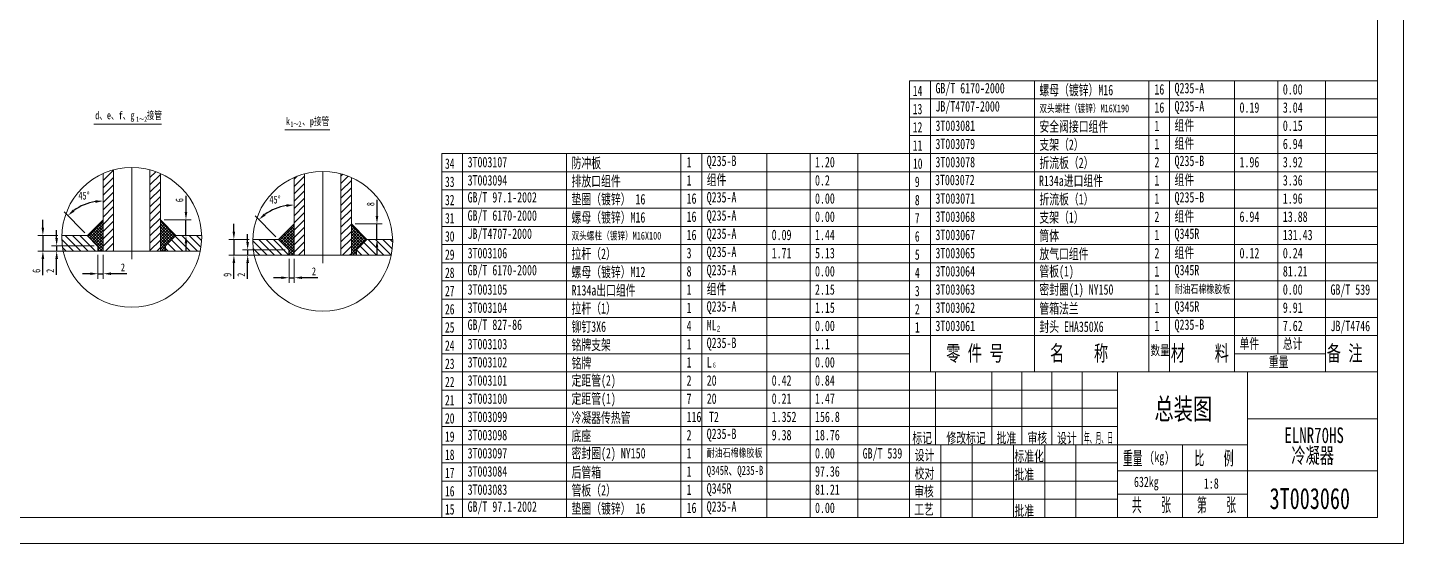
# Model space of a CAD drawing. Header units: millimetres. Extents: x 6843 to 13563, y -2018 to 2734.
# Drawn here: x 9328 to 13563, y -2018 to -430 of the extents above; entities that cross this region are included whole.
import ezdxf

# ---------------------------------------------------------------- set-up
doc = ezdxf.new("R2010")
doc.units = ezdxf.units.MM
doc.header["$LTSCALE"] = 50
doc.linetypes.add('EB_DASHDOT', pattern=[39, 30, -3, 3, -3])
doc.layers.get('DEFPOINTS').update_dxf_attribs({"lineweight": 18})
for name, color, linetype, lineweight in [('CEN', 1, 'EB_DASHDOT', 15), ('尺寸线', 4, 'Continuous', 9), ('标注', 4, 'Continuous', 5), ('粗线', 7, 'Continuous', 15)]:
    doc.layers.add(name, color=color, linetype=linetype, lineweight=lineweight)
doc.styles.add('FS', font='txt.shx', dxfattribs={"width": 0.7, "bigfont": 'gbcbig.shx'})
doc.styles.get("Standard").update_dxf_attribs({"font": 'txt', "width": 0.7})
doc.dimstyles.new('副本标准', dxfattribs={"dimscale": 8, "dimtxt": 3, "dimasz": 3, "dimexe": 2, "dimexo": 1.5, "dimgap": 1, "dimtad": 1, "dimtih": 1, "dimtoh": 1, "dimdec": 1, "dimzin": 12, "dimdsep": 46, "dimtxsty": 'Standard', "dimcen": 0, "dimdle": 6, "dimclrd": 256, "dimclre": 256, "dimclrt": 256, "dimazin": 3, "dimtfac": 1, "dimtdec": 1, "dimtix": 1, "dimtmove": 1, "dimatfit": 3, "dimfxl": 0, "dimtolj": 1, "dimarcsym": 0})
doc.dimstyles.new('标准', dxfattribs={"dimscale": 8, "dimtxt": 3, "dimasz": 3, "dimexe": 2, "dimexo": 1.5, "dimgap": 1, "dimtad": 1, "dimdec": 1, "dimzin": 12, "dimdsep": 46, "dimtxsty": 'Standard', "dimcen": 0, "dimdle": 6, "dimclrd": 256, "dimclre": 256, "dimclrt": 256, "dimadec": 1, "dimazin": 3, "dimtfac": 1, "dimtdec": 1, "dimtmove": 2, "dimatfit": 0, "dimfxl": 0, "dimtolj": 1, "dimarcsym": 0})
pattern_1 = [(45, (0, 0), (-11.22532, 11.22532), [])]
pattern_2 = [(135, (0, 0), (-11.22532, -11.22532), [])]

# ---------------------------------------------------------------- blocks, each defined once
blk = doc.blocks.new('*X77')
at = {"layer": '尺寸线', "linetype": 'ByBlock'}
for points in [[(9375.4, -1069.9), (9371.4, -1045.9), (9379.4, -1045.9)], [(9375.4, -1117.9), (9371.4, -1141.9), (9379.4, -1141.9)]]:
    blk.add_hatch(color=256, dxfattribs=at).paths.add_polyline_path(points, flags=0)
at = {"layer": '尺寸线', "linetype": 'ByBlock', "lineweight": -2}
for p, q in [((9375.4, -1045.9), (9375.4, -1021.9)), ((9375.4, -1069.9), (9375.4, -1117.9)), ((9433.9, -1069.9), (9433.9, -1069.9)), ((9375.4, -1191.6), (9375.4, -1141.9))]:
    blk.add_line(p, q, dxfattribs=at)
at = {"layer": '尺寸线', "linetype": 'ByBlock'}
for p, q in [((9421.9, -1069.9), (9359.4, -1069.9)), ((9426.1, -1117.9), (9359.4, -1117.9))]:
    blk.add_line(p, q, dxfattribs=at)
at = {"layer": '尺寸线', "linetype": 'ByBlock', "insert": (9355.7, -1178.8), "char_height": 24, "width": 47.2, "attachment_point": 5, "rotation": 90}
blk.add_mtext('6', dxfattribs=at)
blk = doc.blocks.new('*X78')
at = {"layer": '尺寸线', "linetype": 'ByBlock'}
for points in [[(9545, -1187.6), (9521, -1191.6), (9521, -1183.6)], [(9561, -1187.6), (9585, -1191.6), (9585, -1183.6)]]:
    blk.add_hatch(color=256, dxfattribs=at).paths.add_polyline_path(points, flags=0)
at = {"layer": '尺寸线', "linetype": 'ByBlock', "lineweight": -2}
for p, q in [((9545, -1117.9), (9545, -1117.9)), ((9521, -1187.6), (9497, -1187.6)), ((9545, -1187.6), (9561, -1187.6)), ((9634.3, -1187.6), (9585, -1187.6))]:
    blk.add_line(p, q, dxfattribs=at)
at = {"layer": '尺寸线', "linetype": 'ByBlock'}
for p, q in [((9545, -1129.9), (9545, -1203.6)), ((9561, -1129.9), (9561, -1203.6))]:
    blk.add_line(p, q, dxfattribs=at)
at = {"layer": '尺寸线', "linetype": 'ByBlock', "insert": (9621.7, -1167.9), "char_height": 24, "width": 18.48, "attachment_point": 5}
blk.add_mtext('2', dxfattribs=at)
blk = doc.blocks.new('*X79')
at = {"layer": '尺寸线', "linetype": 'ByBlock'}
for points in [[(9417.8, -1101.9), (9413.8, -1077.9), (9421.8, -1077.9)], [(9417.8, -1117.9), (9413.8, -1141.9), (9421.8, -1141.9)]]:
    blk.add_hatch(color=256, dxfattribs=at).paths.add_polyline_path(points, flags=0)
at = {"layer": '尺寸线', "linetype": 'ByBlock', "lineweight": -2}
for p, q in [((9417.8, -1077.9), (9417.8, -1053.9)), ((9417.8, -1101.9), (9417.8, -1117.9)), ((9417.8, -1191.2), (9417.8, -1141.9)), ((9545, -1101.9), (9545, -1101.9))]:
    blk.add_line(p, q, dxfattribs=at)
at = {"layer": '尺寸线', "linetype": 'ByBlock'}
for p, q in [((9533, -1101.9), (9401.8, -1101.9)), ((9533, -1117.9), (9401.8, -1117.9))]:
    blk.add_line(p, q, dxfattribs=at)
at = {"layer": '尺寸线', "linetype": 'ByBlock', "insert": (9398.1, -1178.6), "char_height": 24, "width": 47.2, "attachment_point": 5, "rotation": 90}
blk.add_mtext('2', dxfattribs=at)
blk = doc.blocks.new('*X80')
at = {"layer": '尺寸线', "linetype": 'ByBlock'}
for points in [[(9561, -963.7), (9537.4, -969.6), (9536.8, -961.6)], [(9452, -1008.9), (9467.6, -990.3), (9472.8, -996.3)]]:
    blk.add_hatch(color=256, dxfattribs=at).paths.add_polyline_path(points, flags=0)
blk.add_line((9504.6, -1061.4), (9440.7, -997.6), dxfattribs=at)
at = {"layer": '尺寸线', "linetype": 'ByBlock', "lineweight": -2}
blk.add_arc((9561, -1117.9), 154.2, 98.9269, 126.0731, dxfattribs=at)
at = {"layer": '尺寸线', "linetype": 'ByBlock', "insert": (9502, -947.5), "char_height": 24, "width": 63.467, "attachment_point": 5}
blk.add_mtext('45%%D', dxfattribs=at)
blk = doc.blocks.new('*X81')
at = {"layer": '尺寸线', "linetype": 'ByBlock'}
for points in [[(9815.8, -1021.9), (9819.8, -997.9), (9811.8, -997.9)], [(9815.8, -1069.9), (9819.8, -1093.9), (9811.8, -1093.9)]]:
    blk.add_hatch(color=256, dxfattribs=at).paths.add_polyline_path(points, flags=0)
at = {"layer": '尺寸线', "linetype": 'ByBlock', "lineweight": -2}
for p, q in [((9815.8, -948.3), (9815.8, -997.9)), ((9815.8, -1069.9), (9815.8, -1021.9)), ((9785, -1069.9), (9785, -1069.9)), ((9815.8, -1093.9), (9815.8, -1117.9))]:
    blk.add_line(p, q, dxfattribs=at)
at = {"layer": '尺寸线', "linetype": 'ByBlock'}
for p, q in [((9749, -1021.9), (9831.8, -1021.9)), ((9797, -1069.9), (9831.8, -1069.9))]:
    blk.add_line(p, q, dxfattribs=at)
at = {"layer": '尺寸线', "linetype": 'ByBlock', "insert": (9796.1, -961.1), "char_height": 24, "width": 47.2, "attachment_point": 5, "rotation": 90}
blk.add_mtext('6', dxfattribs=at)
blk = doc.blocks.new('*X82')
at = {"layer": '尺寸线', "linetype": 'ByBlock'}
for points in [[(9963.3, -1082.2), (9959.3, -1058.2), (9967.3, -1058.2)], [(9963.3, -1130.2), (9959.3, -1154.2), (9967.3, -1154.2)]]:
    blk.add_hatch(color=256, dxfattribs=at).paths.add_polyline_path(points, flags=0)
at = {"layer": '尺寸线', "linetype": 'ByBlock', "lineweight": -2}
for p, q in [((9963.3, -1058.2), (9963.3, -1034.2)), ((9963.3, -1082.2), (9963.3, -1130.2)), ((10021.9, -1082.2), (10021.9, -1082.2)), ((9963.3, -1203.8), (9963.3, -1154.2))]:
    blk.add_line(p, q, dxfattribs=at)
at = {"layer": '尺寸线', "linetype": 'ByBlock'}
for p, q in [((10009.9, -1082.2), (9947.3, -1082.2)), ((10014, -1130.2), (9947.3, -1130.2))]:
    blk.add_line(p, q, dxfattribs=at)
at = {"layer": '尺寸线', "linetype": 'ByBlock', "insert": (9943.6, -1191), "char_height": 24, "width": 47.2, "attachment_point": 5, "rotation": 90}
blk.add_mtext('9', dxfattribs=at)
blk = doc.blocks.new('*X83')
at = {"layer": '尺寸线', "linetype": 'ByBlock'}
for points in [[(10133, -1199.9), (10109, -1203.9), (10109, -1195.9)], [(10149, -1199.9), (10173, -1203.9), (10173, -1195.9)]]:
    blk.add_hatch(color=256, dxfattribs=at).paths.add_polyline_path(points, flags=0)
at = {"layer": '尺寸线', "linetype": 'ByBlock', "lineweight": -2}
for p, q in [((10133, -1130.2), (10133, -1130.2)), ((10109, -1199.9), (10085, -1199.9)), ((10133, -1199.9), (10149, -1199.9)), ((10222.2, -1199.9), (10173, -1199.9))]:
    blk.add_line(p, q, dxfattribs=at)
at = {"layer": '尺寸线', "linetype": 'ByBlock'}
for p, q in [((10133, -1142.2), (10133, -1215.9)), ((10149, -1142.2), (10149, -1215.9))]:
    blk.add_line(p, q, dxfattribs=at)
at = {"layer": '尺寸线', "linetype": 'ByBlock', "insert": (10209.6, -1180.1), "char_height": 24, "width": 18.48, "attachment_point": 5}
blk.add_mtext('2', dxfattribs=at)
blk = doc.blocks.new('*X84')
at = {"layer": '尺寸线', "linetype": 'ByBlock'}
for points in [[(10005.7, -1114.2), (10001.7, -1090.2), (10009.7, -1090.2)], [(10005.7, -1130.2), (10001.7, -1154.2), (10009.7, -1154.2)]]:
    blk.add_hatch(color=256, dxfattribs=at).paths.add_polyline_path(points, flags=0)
at = {"layer": '尺寸线', "linetype": 'ByBlock', "lineweight": -2}
for p, q in [((10005.7, -1090.2), (10005.7, -1066.2)), ((10005.7, -1114.2), (10005.7, -1130.2)), ((10133, -1114.2), (10133, -1114.2)), ((10005.7, -1203.5), (10005.7, -1154.2))]:
    blk.add_line(p, q, dxfattribs=at)
at = {"layer": '尺寸线', "linetype": 'ByBlock'}
for p, q in [((10121, -1114.2), (9989.7, -1114.2)), ((10121, -1130.2), (9989.7, -1130.2))]:
    blk.add_line(p, q, dxfattribs=at)
at = {"layer": '尺寸线', "linetype": 'ByBlock', "insert": (9986, -1190.8), "char_height": 24, "width": 47.2, "attachment_point": 5, "rotation": 90}
blk.add_mtext('2', dxfattribs=at)
blk = doc.blocks.new('*X85')
at = {"layer": '尺寸线', "linetype": 'ByBlock'}
for points in [[(10149, -976), (10125.3, -981.8), (10124.7, -973.9)], [(10039.9, -1021.1), (10055.6, -1002.5), (10060.8, -1008.6)]]:
    blk.add_hatch(color=256, dxfattribs=at).paths.add_polyline_path(points, flags=0)
blk.add_line((10092.5, -1073.7), (10028.6, -1009.8), dxfattribs=at)
at = {"layer": '尺寸线', "linetype": 'ByBlock', "lineweight": -2}
blk.add_arc((10149, -1130.2), 154.2, 98.9269, 126.0731, dxfattribs=at)
at = {"layer": '尺寸线', "linetype": 'ByBlock', "insert": (10089.9, -959.7), "char_height": 24, "width": 63.467, "attachment_point": 5}
blk.add_mtext('45%%D', dxfattribs=at)
blk = doc.blocks.new('*X86')
at = {"layer": '尺寸线', "linetype": 'ByBlock'}
for points in [[(10403.7, -1034.2), (10407.7, -1010.2), (10399.7, -1010.2)], [(10403.7, -1082.2), (10407.7, -1106.2), (10399.7, -1106.2)]]:
    blk.add_hatch(color=256, dxfattribs=at).paths.add_polyline_path(points, flags=0)
at = {"layer": '尺寸线', "linetype": 'ByBlock', "lineweight": -2}
for p, q in [((10403.7, -960.6), (10403.7, -1010.2)), ((10403.7, -1082.2), (10403.7, -1034.2)), ((10373, -1082.2), (10373, -1082.2)), ((10403.7, -1106.2), (10403.7, -1130.2))]:
    blk.add_line(p, q, dxfattribs=at)
at = {"layer": '尺寸线', "linetype": 'ByBlock'}
for p, q in [((10337, -1034.2), (10419.7, -1034.2)), ((10385, -1082.2), (10419.7, -1082.2))]:
    blk.add_line(p, q, dxfattribs=at)
at = {"layer": '尺寸线', "linetype": 'ByBlock', "insert": (10384, -973.4), "char_height": 24, "width": 47.2, "attachment_point": 5, "rotation": 90}
blk.add_mtext('8', dxfattribs=at)

msp = doc.modelspace()

# ---------------------------------------------------------------- hatches: boundary and pattern name
at = {"layer": '尺寸线'}
h = msp.add_hatch(dxfattribs=at)
h.set_pattern_fill('ANSI31', color=256, style=0, pattern_type=0)
h.set_pattern_definition(pattern_1)
edge = h.paths.add_edge_path(flags=0)
edge.add_line((9593.04, -1117.93), (9593.04, -867.73))
edge.add_arc((9649.04, -1075.48), 215.16, 105.08608, 114.14176)
edge.add_line((9561.04, -879.14), (9561.04, -1117.93))
edge.add_line((9561.04, -1117.93), (9593.04, -1117.93))
edge = h.paths.add_edge_path(flags=0)
edge.add_line((9737.04, -1117.93), (9737.04, -879.14))
edge.add_arc((9649.04, -1075.48), 215.16, 65.85824, 74.91392)
edge.add_line((9705.04, -867.73), (9705.04, -1117.93))
edge.add_line((9705.04, -1117.93), (9737.04, -1117.93))
h = msp.add_hatch(dxfattribs=at)
h.set_pattern_fill('ANSI31', color=256, style=0, pattern_type=0)
h.set_pattern_definition(pattern_1)
edge = h.paths.add_edge_path(flags=0)
edge.add_line((10180.95, -1130.17), (10180.95, -879.97))
edge.add_arc((10236.95, -1087.72), 215.16, 105.08608, 114.14176)
edge.add_line((10148.95, -891.37), (10148.95, -1130.17))
edge.add_line((10148.95, -1130.17), (10180.95, -1130.17))
edge = h.paths.add_edge_path(flags=0)
edge.add_line((10324.95, -1130.17), (10324.95, -891.37))
edge.add_arc((10236.95, -1087.72), 215.16, 65.85824, 74.91392)
edge.add_line((10292.95, -879.97), (10292.95, -1130.17))
edge.add_line((10292.95, -1130.17), (10324.95, -1130.17))
h = msp.add_hatch(dxfattribs=at)
h.set_pattern_fill('ANSI37', color=256, scale=2, style=0)
h.paths.add_polyline_path([(9561.04, -1117.93), (9561.04, -1021.93), (9513.04, -1069.93), (9545.04, -1101.93), (9545.04, -1117.93)], flags=0)
h.paths.add_polyline_path([(9753.04, -1117.93), (9753.04, -1101.93), (9785.04, -1069.93), (9737.04, -1021.93), (9737.04, -1117.93)], flags=0)
h = msp.add_hatch(dxfattribs=at)
h.set_pattern_fill('ANSI37', color=256, scale=2, style=0)
h.paths.add_polyline_path([(10148.95, -1130.17), (10148.95, -1034.17), (10100.95, -1082.17), (10132.95, -1114.17), (10132.95, -1130.17)], flags=0)
h.paths.add_polyline_path([(10340.95, -1130.17), (10340.95, -1114.17), (10372.95, -1082.17), (10324.95, -1034.17), (10324.95, -1130.17)], flags=0)
h = msp.add_hatch(dxfattribs=at)
h.set_pattern_fill('ANSI31', color=256, style=0, pattern_type=0)
h.set_pattern_definition(pattern_2)
edge = h.paths.add_edge_path(flags=0)
edge.add_line((9545.04, -1117.93), (9545.04, -1101.93))
edge.add_line((9545.04, -1101.93), (9513.04, -1069.93))
edge.add_line((9513.04, -1069.93), (9433.95, -1069.93))
edge.add_arc((9649.04, -1075.48), 215.16, 178.5221, 191.37894)
edge.add_line((9438.1, -1117.93), (9545.04, -1117.93))
edge = h.paths.add_edge_path(flags=0)
edge.add_arc((9649.04, -1075.48), 215.16, 348.62106, 361.4779)
edge.add_line((9864.13, -1069.93), (9785.04, -1069.93))
edge.add_line((9785.04, -1069.93), (9753.04, -1101.93))
edge.add_line((9753.04, -1101.93), (9753.04, -1117.93))
edge.add_line((9753.04, -1117.93), (9859.97, -1117.93))
h = msp.add_hatch(dxfattribs=at)
h.set_pattern_fill('ANSI31', color=256, style=0, pattern_type=0)
h.set_pattern_definition(pattern_2)
edge = h.paths.add_edge_path(flags=0)
edge.add_line((10132.95, -1130.17), (10132.95, -1114.17))
edge.add_line((10132.95, -1114.17), (10100.95, -1082.17))
edge.add_line((10100.95, -1082.17), (10021.86, -1082.17))
edge.add_arc((10236.95, -1087.72), 215.16, 178.5221, 191.37894)
edge.add_line((10026.02, -1130.17), (10132.95, -1130.17))
edge = h.paths.add_edge_path(flags=0)
edge.add_arc((10236.95, -1087.72), 215.16, 348.62106, 361.4779)
edge.add_line((10452.04, -1082.17), (10372.95, -1082.17))
edge.add_line((10372.95, -1082.17), (10340.95, -1114.17))
edge.add_line((10340.95, -1114.17), (10340.95, -1130.17))
edge.add_line((10340.95, -1130.17), (10447.88, -1130.17))

# ---------------------------------------------------------------- linework, layer by layer
at = {"layer": 'CEN', "linetype": 'EB_DASHDOT', "lineweight": 15}
for p, q in [((9649.04, -1143.29), (9649.04, -860.32)), ((10236.95, -1155.53), (10236.95, -872.56))]:
    msp.add_line(p, q, dxfattribs=at)
at = {"layer": 'DEFPOINTS', "ltscale": 100}
for p, q in [((13563.33, -2017.85), (13563.33, 2734.15)), ((6843.33, -2017.85), (13563.33, -2017.85))]:
    msp.add_line(p, q, dxfattribs=at)
at = {"layer": '尺寸线'}
for p, q in [((9532.53, -726.85), (9740.56, -726.85)), ((10120.57, -744.41), (10258.31, -744.41))]:
    msp.add_line(p, q, dxfattribs=at)
for centre in [(9649.04, -1075.48), (10236.95, -1087.72)]:
    msp.add_circle(centre, 215.16, dxfattribs=at)
at = {"layer": '标注', "ltscale": 100}
for p, q in [((12107.33, -1489.85), (12107.33, -593.85)), ((12427.33, -593.85), (12427.33, -1489.85)), ((12427.33, -1489.85), (12427.33, -593.85)), ((12779.33, -593.85), (12779.33, -1489.85)), ((12779.33, -1489.85), (12779.33, -593.85)), ((12843.33, -1489.85), (12843.33, -593.85)), ((12843.33, -593.85), (12843.33, -1489.85)), ((13043.33, -593.85), (13043.33, -1489.85)), ((13176.66, -593.85), (13176.66, -1433.85)), ((13176.66, -1433.85), (13176.66, -593.85)), ((13323.33, -593.85), (13323.33, -1489.85)), ((13483.33, -649.85), (12043.33, -649.85)), ((13483.33, -649.85), (12043.33, -649.85)), ((13483.33, -705.85), (12043.33, -705.85)), ((13483.33, -705.85), (12043.33, -705.85)), ((13483.33, -761.85), (12043.33, -761.85)), ((10667.33, -1937.85), (10667.33, -817.85)), ((10987.33, -817.85), (10987.33, -1937.85)), ((10987.33, -1937.85), (10987.33, -817.85)), ((11339.33, -817.85), (11339.33, -1937.85)), ((11339.33, -1937.85), (11339.33, -817.85)), ((11403.33, -1937.85), (11403.33, -817.85)), ((11403.33, -817.85), (11403.33, -1937.85)), ((11603.33, -817.85), (11603.33, -1937.85)), ((11736.66, -817.85), (11736.66, -1937.85)), ((11736.66, -1937.85), (11736.66, -817.85)), ((11883.33, -817.85), (11883.33, -1937.85)), ((13483.33, -817.85), (12043.33, -817.85)), ((13483.33, -873.85), (12043.33, -873.85)), ((12043.33, -929.85), (10603.33, -929.85)), ((13483.33, -929.85), (12043.33, -929.85)), ((13483.33, -929.85), (12043.33, -929.85)), ((12043.33, -985.85), (10603.33, -985.85)), ((13483.33, -985.85), (12043.33, -985.85)), ((13483.33, -985.85), (12043.33, -985.85)), ((12043.33, -1041.85), (10603.33, -1041.85)), ((13483.33, -1041.85), (12043.33, -1041.85)), ((12043.33, -1097.85), (10603.33, -1097.85)), ((13483.33, -1097.85), (12043.33, -1097.85)), ((12043.33, -1153.85), (10603.33, -1153.85)), ((13483.33, -1153.85), (12043.33, -1153.85)), ((12043.33, -1209.85), (10603.33, -1209.85)), ((13483.33, -1209.85), (12043.33, -1209.85)), ((12043.33, -1265.85), (10603.33, -1265.85)), ((13483.33, -1265.85), (12043.33, -1265.85)), ((13483.33, -1265.85), (12043.33, -1265.85)), ((12043.33, -1321.85), (10603.33, -1321.85)), ((13483.33, -1321.85), (12043.33, -1321.85)), ((13483.33, -1321.85), (12043.33, -1321.85)), ((13323.33, -1377.85), (13323.33, -1321.85)), ((12043.33, -1377.85), (10603.33, -1377.85)), ((13483.33, -1377.85), (12043.33, -1377.85)), ((12427.33, -1377.85), (12107.33, -1377.85)), ((12043.33, -1433.85), (10603.33, -1433.85)), ((13043.33, -1489.85), (13043.33, -1433.85)), ((13323.33, -1433.85), (13043.33, -1433.85)), ((13043.33, -1433.85), (13176.66, -1433.85)), ((13176.66, -1433.85), (13323.33, -1433.85)), ((12043.33, -1489.85), (10603.33, -1489.85)), ((12043.33, -1489.85), (13483.33, -1489.85)), ((12123.33, -1713.85), (12123.33, -1489.85)), ((12296, -1713.85), (12296, -1489.85)), ((12388.66, -1713.85), (12388.66, -1489.85)), ((12427.33, -1489.85), (12779.33, -1489.85)), ((12481.33, -1713.85), (12481.33, -1489.85)), ((12574, -1713.85), (12574, -1489.85)), ((12683.33, -1489.85), (12683.33, -1937.85)), ((12779.33, -1489.85), (12843.33, -1489.85)), ((12843.33, -1489.85), (13043.33, -1489.85)), ((13043.33, -1489.85), (13323.33, -1489.85)), ((13083.33, -1937.85), (13083.33, -1489.85)), ((12043.33, -1545.85), (10603.33, -1545.85)), ((12683.33, -1545.85), (12043.33, -1545.85)), ((12043.33, -1601.85), (10603.33, -1601.85)), ((12683.33, -1601.85), (12043.33, -1601.85)), ((13483.33, -1633.85), (13083.33, -1633.85)), ((12683.33, -1657.85), (12043.33, -1657.85)), ((12043.33, -1713.85), (10603.33, -1713.85)), ((12043.33, -1713.85), (10603.33, -1713.85)), ((13083.33, -1713.85), (12043.33, -1713.85)), ((12139.33, -1937.85), (12139.33, -1713.85)), ((12235.33, -1937.85), (12235.33, -1713.85)), ((12363.33, -1937.85), (12363.33, -1713.85)), ((12459.33, -1937.85), (12459.33, -1713.85)), ((12555.33, -1937.85), (12555.33, -1713.85)), ((12883.33, -1713.85), (12883.33, -1865.85)), ((12043.33, -1769.85), (10603.33, -1769.85)), ((12043.33, -1769.85), (10603.33, -1769.85)), ((12683.33, -1769.85), (12043.33, -1769.85)), ((13083.33, -1793.85), (12683.33, -1793.85)), ((13483.33, -1793.85), (13083.33, -1793.85)), ((12043.33, -1825.85), (10603.33, -1825.85)), ((12043.33, -1825.85), (10603.33, -1825.85)), ((12683.33, -1825.85), (12043.33, -1825.85)), ((12043.33, -1881.85), (10603.33, -1881.85)), ((12683.33, -1881.85), (12043.33, -1881.85)), ((13083.33, -1865.85), (12683.33, -1865.85)), ((12883.33, -1865.85), (12883.33, -1937.85))]:
    msp.add_line(p, q, dxfattribs=at)
at = {"layer": '标注'}
for p, q in [((12427.33, -1377.85), (12427.33, -1321.85)), ((12043.33, -1657.85), (10603.33, -1657.85))]:
    msp.add_line(p, q, dxfattribs=at)
at = {"layer": '粗线', "ltscale": 100}
for p, q in [((13483.33, -1937.85), (13483.33, 2654.15)), ((7051.33, -1937.85), (13483.33, -1937.85)), ((13483.33, -1937.85), (10603.33, -1937.85))]:
    msp.add_line(p, q, dxfattribs=at)
at = {"layer": '粗线'}
for p, q in [((13483.33, -593.85), (12043.33, -593.85)), ((12043.33, -593.85), (12043.33, -1937.85)), ((10603.33, -817.85), (10603.33, -1937.85)), ((12043.33, -817.85), (10603.33, -817.85)), ((9561.04, -879.14), (9561.04, -1117.93)), ((9593.04, -867.73), (9593.04, -1117.93)), ((9705.04, -867.73), (9705.04, -1117.93)), ((9737.04, -879.14), (9737.04, -1117.93)), ((10180.95, -879.97), (10180.95, -1130.17)), ((10292.95, -879.97), (10292.95, -1130.17)), ((12043.33, -873.85), (10603.33, -873.85)), ((10148.95, -891.37), (10148.95, -1130.17)), ((10324.95, -891.37), (10324.95, -1130.17)), ((9561.04, -1021.93), (9513.04, -1069.93)), ((9737.04, -1021.93), (9785.04, -1069.93)), ((10148.95, -1034.17), (10100.95, -1082.17)), ((10324.95, -1034.17), (10372.95, -1082.17)), ((9433.95, -1069.93), (9513.04, -1069.93)), ((9545.04, -1101.93), (9513.04, -1069.93)), ((9753.04, -1101.93), (9785.04, -1069.93)), ((9785.04, -1069.93), (9864.13, -1069.93)), ((10021.86, -1082.17), (10100.95, -1082.17)), ((10132.95, -1114.17), (10100.95, -1082.17)), ((10340.95, -1114.17), (10372.95, -1082.17)), ((10372.95, -1082.17), (10452.04, -1082.17)), ((9438.1, -1117.93), (9859.97, -1117.93)), ((9545.04, -1117.93), (9545.04, -1101.93)), ((9753.04, -1117.93), (9753.04, -1101.93)), ((10026.02, -1130.17), (10447.88, -1130.17)), ((10132.95, -1130.17), (10132.95, -1114.17)), ((10340.95, -1130.17), (10340.95, -1114.17))]:
    msp.add_line(p, q, dxfattribs=at)

# ---------------------------------------------------------------- texts
at = {"layer": '尺寸线', "char_height": 24, "attachment_point": 5}
for s, insert, width in [('d、e、f、g   接管', (9639.14, -703.95), 400.7733), ('k   、p接管', (10190.07, -721.51), 258.5333)]:
    msp.add_mtext(s, dxfattribs=dict(at, insert=insert, width=width))
at = {"layer": '标注'}
for s, width, p in [('14', 0.67, (12053.14, -640.69)), ('13', 0.67, (12053.14, -696.69)), ('12', 0.67, (12053.14, -752.69)), ('11', 0.67, (12053.14, -808.69)), ('34', 0.67, (10613.14, -864.69)), ('10', 0.67, (12053.71, -864.69)), ('33', 0.67, (10613.14, -920.69)), ('9', 0.67, (12059.46, -920.69)), ('32', 0.67, (10613.14, -976.69)), ('8', 0.67, (12059.46, -976.69)), ('31', 0.67, (10613.14, -1032.69)), ('7', 0.67, (12059.46, -1032.69)), ('30', 0.67, (10613.14, -1088.69)), ('6', 0.67, (12059.46, -1088.69)), ('29', 0.67, (10613.14, -1144.69)), ('5', 0.67, (12059.46, -1144.69)), ('28', 0.67, (10613.14, -1200.69)), ('4', 0.67, (12059.46, -1200.69)), ('27', 0.67, (10613.14, -1256.69)), ('3', 0.67, (12059.46, -1256.69)), ('26', 0.67, (10613.14, -1312.69)), ('2', 0.67, (12059.46, -1312.69)), ('25', 0.67, (10613.14, -1368.69)), ('1', 0.67, (12059.46, -1368.69)), ('24', 0.67, (10613.14, -1424.69)), ('23', 0.67, (10613.14, -1480.69)), ('22', 0.67, (10613.14, -1536.69)), ('21', 0.67, (10613.14, -1592.69)), ('20', 0.67, (10613.14, -1648.69)), ('19', 0.67, (10613.14, -1704.69)), ('标记', 0.7, (12051.65, -1708.76)), ('修改标记', 0.7, (12156.31, -1708.76)), ('批准', 0.7, (12311.08, -1708.76)), ('审核', 0.7, (12406.04, -1708.76)), ('年、月、日', 0.4, (12579.69, -1708.76)), ('18', 0.67, (10613.14, -1760.69)), ('标准化', 0.7, (12365.79, -1764.76)), ('17', 0.67, (10613.14, -1816.69)), ('批准', 0.7, (12365.79, -1820.76)), ('16', 0.67, (10613.14, -1872.69)), ('审核', 0.7, (12057.22, -1873.26)), ('15', 0.67, (10613.14, -1928.69)), ('工艺', 0.7, (12057.22, -1929.26)), ('批准', 0.7, (12365.79, -1932.76))]:
    msp.add_text(s, height=32, dxfattribs=dict(at, width=width)).set_placement(p)
for s, insert, char_height, width, attachment_point in [('GB/T 6170-2000', (12122.7, -620.29), 32, 743.5358, 4), ('螺母（镀锌）M16', (12442.7, -624.27), 32, 743.5358, 4), ('16', (12796.69, -620.29), 32, 743.5358, 4), ('Q235-A', (12858.7, -620.29), 32, 743.5358, 4), ('0.00', (13192.03, -620.29), 32, 743.5358, 4), ('JB/T4707-2000', (12122.7, -676.29), 32, 743.5358, 4), ('双头螺柱（镀锌）M16X190', (12442.7, -680.27), 24, 743.5358, 4), ('16', (12796.69, -676.29), 32, 743.5358, 4), ('Q235-A', (12858.7, -676.29), 32, 743.5358, 4), ('0.19', (13058.7, -676.29), 32, 743.5358, 4), ('3.04', (13192.03, -676.29), 32, 743.5358, 4), ('1～2', (9662.41, -704.02), 16, 809.4798, 1), ('1～2', (10137.43, -718.7), 16, 809.4798, 1), ('3T003081', (12122.7, -732.29), 32, 743.5358, 4), ('安全阀接口组件', (12442.7, -736.27), 32, 743.5358, 4), ('1', (12796.69, -732.29), 32, 743.5358, 4), ('组件', (12858.7, -732.29), 32, 743.5358, 4), ('0.15', (13192.03, -732.29), 32, 743.5358, 4), ('3T003079', (12122.7, -788.29), 32, 743.5358, 4), ('支架（2）', (12442.7, -792.27), 32, 743.5358, 4), ('1', (12796.69, -788.29), 32, 743.5358, 4), ('组件', (12858.7, -788.29), 32, 743.5358, 4), ('6.94', (13192.03, -788.29), 32, 743.5358, 4), ('3T003107', (10682.7, -844.29), 32, 743.5358, 4), ('防冲板', (11002.7, -848.27), 32, 743.5358, 4), ('1', (11356.69, -844.29), 32, 743.5358, 4), ('Q235-B', (11418.7, -844.29), 32, 743.5358, 4), ('1.20', (11752.03, -844.29), 32, 743.5358, 4), ('3T003078', (12122.7, -844.29), 32, 743.5358, 4), ('折流板（2）', (12442.7, -848.27), 32, 743.5358, 4), ('2', (12796.69, -844.29), 32, 743.5358, 4), ('Q235-B', (12858.7, -844.29), 32, 743.5358, 4), ('1.96', (13058.7, -844.29), 32, 743.5358, 4), ('3.92', (13192.03, -844.29), 32, 743.5358, 4), ('3T003094', (10682.7, -900.29), 32, 743.5358, 4), ('排放口组件', (11002.7, -904.27), 32, 743.5358, 4), ('1', (11356.69, -900.29), 32, 743.5358, 4), ('组件', (11418.7, -900.29), 32, 743.5358, 4), ('0.2', (11752.03, -900.29), 32, 743.5358, 4), ('3T003072', (12121.44, -899.22), 32, 743.5358, 4), ('R134a进口组件', (12441.44, -903.2), 32, 743.5358, 4), ('1', (12796.69, -900.29), 32, 743.5358, 4), ('组件', (12858.7, -900.29), 32, 743.5358, 4), ('3.36', (13192.03, -900.29), 32, 743.5358, 4), ('GB/T 97.1-2002', (10682.7, -956.29), 32, 743.5358, 4), ('垫圈（镀锌） 16', (11002.7, -960.27), 32, 743.5358, 4), ('16', (11356.69, -956.29), 32, 743.5358, 4), ('Q235-A', (11418.7, -956.29), 32, 743.5358, 4), ('0.00', (11752.03, -956.29), 32, 743.5358, 4), ('3T003071', (12122.7, -956.29), 32, 743.5358, 4), ('折流板（1）', (12442.7, -960.27), 32, 743.5358, 4), ('1', (12796.69, -956.29), 32, 743.5358, 4), ('Q235-B', (12858.7, -956.29), 32, 743.5358, 4), ('1.96', (13192.03, -956.29), 32, 743.5358, 4), ('GB/T 6170-2000', (10682.7, -1012.29), 32, 743.5358, 4), ('螺母（镀锌）M16', (11002.7, -1016.27), 32, 743.5358, 4), ('16', (11356.69, -1012.29), 32, 743.5358, 4), ('Q235-A', (11418.7, -1012.29), 32, 743.5358, 4), ('0.00', (11752.03, -1012.29), 32, 743.5358, 4), ('3T003068', (12122.7, -1012.29), 32, 743.5358, 4), ('支架（1）', (12442.7, -1016.27), 32, 743.5358, 4), ('2', (12796.69, -1012.29), 32, 743.5358, 4), ('组件', (12858.7, -1012.29), 32, 743.5358, 4), ('6.94', (13058.7, -1012.29), 32, 743.5358, 4), ('13.88', (13192.03, -1012.29), 32, 743.5358, 4), ('JB/T4707-2000', (10682.7, -1068.29), 32, 743.5358, 4), ('双头螺柱（镀锌）M16X100', (11002.7, -1072.27), 24, 743.5358, 4), ('16', (11356.69, -1068.29), 32, 743.5358, 4), ('Q235-A', (11418.7, -1068.29), 32, 743.5358, 4), ('0.09', (11618.7, -1068.29), 32, 743.5358, 4), ('1.44', (11752.03, -1068.29), 32, 743.5358, 4), ('3T003067', (12122.7, -1068.29), 32, 743.5358, 4), ('筒体', (12442.7, -1072.27), 32, 743.5358, 4), ('1', (12796.69, -1068.29), 32, 743.5358, 4), ('Q345R', (12858.7, -1068.29), 32, 743.5358, 4), ('131.43', (13192.03, -1068.29), 32, 743.5358, 4), ('3T003106', (10682.7, -1124.29), 32, 743.5358, 4), ('拉杆（2）', (11002.7, -1128.27), 32, 743.5358, 4), ('3', (11356.69, -1124.29), 32, 743.5358, 4), ('Q235-A', (11418.7, -1124.29), 32, 743.5358, 4), ('1.71', (11618.7, -1124.29), 32, 743.5358, 4), ('5.13', (11752.03, -1124.29), 32, 743.5358, 4), ('3T003065', (12122.7, -1124.29), 32, 743.5358, 4), ('放气口组件', (12442.7, -1128.27), 32, 743.5358, 4), ('2', (12796.69, -1124.29), 32, 743.5358, 4), ('组件', (12858.7, -1124.29), 32, 743.5358, 4), ('0.12', (13058.7, -1124.29), 32, 743.5358, 4), ('0.24', (13192.03, -1124.29), 32, 743.5358, 4), ('GB/T 6170-2000', (10682.7, -1180.29), 32, 743.5358, 4), ('螺母（镀锌）M12', (11002.7, -1184.27), 32, 743.5358, 4), ('8', (11356.69, -1180.29), 32, 743.5358, 4), ('Q235-A', (11418.7, -1180.29), 32, 743.5358, 4), ('0.00', (11752.03, -1180.29), 32, 743.5358, 4), ('3T003064', (12122.7, -1180.29), 32, 743.5358, 4), ('管板(1)', (12442.7, -1184.27), 32, 743.5358, 4), ('1', (12796.69, -1180.29), 32, 743.5358, 4), ('Q345R', (12858.7, -1180.29), 32, 743.5358, 4), ('81.21', (13192.03, -1180.29), 32, 743.5358, 4), ('3T003105', (10682.7, -1236.29), 32, 743.5358, 4), ('R134a出口组件', (11002.7, -1240.27), 32, 743.5358, 4), ('1', (11356.69, -1236.29), 32, 743.5358, 4), ('组件', (11418.7, -1236.29), 32, 743.5358, 4), ('2.15', (11752.03, -1236.29), 32, 743.5358, 4), ('3T003063', (12122.7, -1236.29), 32, 743.5358, 4), ('密封圈(1) NY150', (12442.7, -1240.27), 32, 743.5358, 4), ('1', (12796.69, -1236.29), 32, 743.5358, 4), ('耐油石棉橡胶板', (12858.7, -1236.29), 25, 743.5358, 4), ('0.00', (13192.03, -1236.29), 32, 743.5358, 4), ('GB/T 539', (13338.7, -1240.27), 32, 743.5358, 4), ('3T003104', (10682.7, -1292.29), 32, 743.5358, 4), ('拉杆（1）', (11002.7, -1296.27), 32, 743.5358, 4), ('1', (11356.69, -1292.29), 32, 743.5358, 4), ('Q235-A', (11418.7, -1292.29), 32, 743.5358, 4), ('1.15', (11752.03, -1292.29), 32, 743.5358, 4), ('3T003062', (12122.7, -1292.29), 32, 743.5358, 4), ('管箱法兰', (12442.7, -1296.27), 32, 743.5358, 4), ('1', (12796.69, -1292.29), 32, 743.5358, 4), ('Q345R', (12858.7, -1292.29), 32, 743.5358, 4), ('9.91', (13192.03, -1292.29), 32, 743.5358, 4), ('GB/T 827-86', (10682.7, -1348.29), 32, 743.5358, 4), ('铆钉3X6', (11002.7, -1352.27), 32, 743.5358, 4), ('4', (11356.69, -1348.29), 32, 743.5358, 4), ('ML{\\fgulim|b0|i0|c134|p2;₂}', (11418.7, -1348.29), 32, 743.5358, 4), ('0.00', (11752.03, -1348.29), 32, 743.5358, 4), ('3T003061', (12122.7, -1348.29), 32, 743.5358, 4), ('封头 EHA350X6', (12442.7, -1352.27), 32, 743.5358, 4), ('1', (12796.69, -1348.29), 32, 743.5358, 4), ('Q235-B', (12858.7, -1348.29), 32, 743.5358, 4), ('7.62', (13192.03, -1348.29), 32, 743.5358, 4), ('JB/T4746', (13338.7, -1352.27), 32, 743.5358, 4), ('3T003103', (10682.7, -1404.29), 32, 743.5358, 4), ('铭牌支架', (11002.7, -1408.27), 32, 743.5358, 4), ('1', (11356.69, -1404.29), 32, 743.5358, 4), ('Q235-B', (11418.7, -1404.29), 32, 743.5358, 4), ('1.1', (11752.03, -1404.29), 32, 743.5358, 4), ('单件', (13058.7, -1404.29), 32, 743.5358, 4), ('总计', (13192.03, -1404.29), 32, 743.5358, 4), ('零 件 号', (12155.64, -1408.19), 48, 743.5358, 1), ('名    称', (12475.64, -1408.19), 48, 743.5358, 1), ('材    料', (12847.25, -1408.19), 48, 743.5358, 1), ('重量', (13148.98, -1460.29), 32, 743.5358, 4), ('备 注', (13327.25, -1408.19), 48, 743.5358, 1), ('3T003102', (10682.7, -1460.29), 32, 743.5358, 4), ('铭牌', (11002.7, -1464.27), 32, 743.5358, 4), ('1', (11356.69, -1460.29), 32, 743.5358, 4), ('L', (11418.7, -1460.29), 32, 743.5358, 4), ('6', (11437.52, -1468.81), 16, 743.5358, 4), ('0.00', (11752.03, -1460.29), 32, 743.5358, 4), ('3T003101', (10682.7, -1516.29), 32, 743.5358, 4), ('定距管(2)', (11002.7, -1520.27), 32, 743.5358, 4), ('2', (11356.69, -1516.29), 32, 743.5358, 4), ('20', (11418.7, -1516.29), 32, 743.5358, 4), ('0.42', (11618.7, -1516.29), 32, 743.5358, 4), ('0.84', (11752.03, -1516.29), 32, 743.5358, 4), ('3T003100', (10682.7, -1572.29), 32, 743.5358, 4), ('定距管(1)', (11002.7, -1576.27), 32, 743.5358, 4), ('7', (11356.69, -1572.29), 32, 743.5358, 4), ('20', (11418.7, -1572.29), 32, 743.5358, 4), ('0.21', (11618.7, -1572.29), 32, 743.5358, 4), ('1.47', (11752.03, -1572.29), 32, 743.5358, 4), ('总装图', (12796.95, -1607.37), 65, 743.5358, 4), ('3T003099', (10682.7, -1628.29), 32, 743.5358, 4), ('冷凝器传热管', (11002.7, -1632.27), 32, 743.5358, 4), ('116', (11356.69, -1628.29), 32, 743.5358, 4), ('T2', (11425.7, -1628.29), 32, 743.5358, 4), ('1.352', (11618.7, -1628.29), 32, 743.5358, 4), ('156.8', (11752.03, -1628.29), 32, 743.5358, 4), ('3T003098', (10682.7, -1684.29), 32, 743.5358, 4), ('底座', (11002.7, -1688.27), 32, 743.5358, 4), ('2', (11356.69, -1684.29), 32, 743.5358, 4), ('Q235-B', (11418.7, -1684.29), 32, 743.5358, 4), ('9.38', (11618.7, -1684.29), 32, 743.5358, 4), ('18.76', (11752.03, -1684.29), 32, 743.5358, 4), ('设计 ', (12496.97, -1713.02), 32, 92.96, 7), ('3T003097', (10682.7, -1740.29), 32, 743.5358, 4), ('密封圈(2) NY150', (11002.7, -1744.27), 32, 743.5358, 4), ('1', (11356.69, -1740.29), 32, 743.5358, 4), ('耐油石棉橡胶板', (11418.7, -1740.29), 25, 743.5358, 4), ('0.00', (11752.03, -1740.29), 32, 743.5358, 4), ('GB/T 539', (11898.7, -1744.27), 32, 743.5358, 4), ('设计 ', (12058.97, -1765.52), 32, 92.96, 7), (' (kg)', (12766.35, -1778.1), 32, 108.8267, 7), ('后管箱', (11002.7, -1800.27), 32, 743.5358, 4), ('Q345R、Q235-B', (11418.7, -1796.29), 28, 743.5358, 4), ('3T003084', (10682.7, -1796.29), 32, 743.5358, 4), ('1', (11356.69, -1796.29), 32, 743.5358, 4), ('97.36', (11752.03, -1796.29), 32, 743.5358, 4), ('校对 ', (12058.59, -1821.7), 32, 93.52, 7), ('632kg', (12771.81, -1833.38), 32, 154.3111, 5), ('1:8', (12971.81, -1833.38), 32, 84.6222, 5), ('3T003083', (10682.7, -1852.29), 32, 743.5358, 4), ('管板（2）', (11002.7, -1856.27), 32, 743.5358, 4), ('1', (11356.69, -1852.29), 32, 743.5358, 4), ('Q345R', (11418.7, -1852.29), 32, 743.5358, 4), ('81.21', (11752.03, -1852.29), 32, 743.5358, 4), ('GB/T 97.1-2002', (10682.7, -1908.29), 32, 743.5358, 4), ('垫圈（镀锌） 16', (11002.7, -1912.27), 32, 743.5358, 4), ('16', (11356.69, -1908.29), 32, 743.5358, 4), ('Q235-A', (11418.7, -1908.29), 32, 743.5358, 4), ('0.00', (11752.03, -1908.29), 32, 743.5358, 4)]:
    msp.add_mtext(s, dxfattribs=dict(at, insert=insert, char_height=char_height, width=width, attachment_point=attachment_point))
at = {"layer": '标注', "width": 743.5358}
for s, insert, char_height, attachment_point, line_spacing_factor in [('数量', (12784.74, -1408.19), 30, 1, 0.5), ('ELNR70HS ', (13197.03, -1685), 48, 4, 0.7), ('冷凝器', (13218.28, -1749.61), 48, 4, 0.7), ('3T003060', (13151.19, -1879.9), 65, 4, 0.7)]:
    msp.add_mtext(s, dxfattribs=dict(at, insert=insert, char_height=char_height, attachment_point=attachment_point, line_spacing_factor=line_spacing_factor))
at = {"layer": '标注', "ltscale": 100, "char_height": 48, "attachment_point": 7, "style": 'FS'}
for s, insert, width in [('重量 ', (12699.81, -1781.21), 96.18), ('比  例', (12920, -1781.21), 155.1), ('共  张 ', (12727.43, -1925.21), 161.82), ('第  张 ', (12927.71, -1925.21), 161.4)]:
    msp.add_mtext(s, dxfattribs=dict(at, insert=insert, width=width))

# ---------------------------------------------------------------- dimensions: what is measured, and where the dimension line sits
at = {"layer": '尺寸线'}
for base, line1, line2, picture, middle in [((9510.59, -972.22), ((9545.04, -1101.93), (9513.04, -1069.93)), ((9561.04, -879.14), (9561.04, -1117.93)), '*X80', (9502.03, -947.49)), ((10098.5, -984.46), ((10132.95, -1114.17), (10100.95, -1082.17)), ((10148.95, -891.37), (10148.95, -1130.17)), '*X85', (10089.94, -959.74))]:
    dim = msp.add_angular_dim_2l(base=base, line1=line1, line2=line2, dimstyle='副本标准', override={"dimtad": 0, "dimtih": 1, "dimtoh": 1, "dimsah": 1, "dimtdec": 2, "dimtzin": 12}, dxfattribs=at)
    dim.commit()
    dim.dimension.update_dxf_attribs({"geometry": picture, "text_midpoint": middle})
for base, p1, p2, text, picture, middle in [((9815.8, -1021.93), (9785.04, -1069.93), (9737.04, -1021.93), '6', '*X81', (9796.07, -961.1)), ((10403.72, -1034.17), (10372.95, -1082.17), (10324.95, -1034.17), '8', '*X86', (10383.99, -973.38)), ((9375.41, -1117.93), (9433.95, -1069.93), (9438.1, -1117.93), '6', '*X77', (9355.68, -1178.76)), ((9417.79, -1117.93), (9545.04, -1101.93), (9545.04, -1117.93), '2', '*X79', (9398.06, -1178.57)), ((9963.33, -1130.17), (10021.86, -1082.17), (10026.02, -1130.17), '9', '*X82', (9943.6, -1191)), ((10005.71, -1130.17), (10132.95, -1114.17), (10132.95, -1130.17), '2', '*X84', (9985.97, -1190.81))]:
    dim = msp.add_linear_dim(base=base, p1=p1, p2=p2, angle=90, text=text, dimstyle='标准', override={"dimsah": 1, "dimtzin": 0}, dxfattribs=at)
    dim.commit()
    dim.dimension.update_dxf_attribs({"geometry": picture, "text_midpoint": middle, "dimtype": 160})
for base, p1, p2, picture, middle in [((9561.04, -1187.63), (9545.04, -1117.93), (9561.04, -1117.93), '*X78', (9621.68, -1167.89)), ((10148.95, -1199.86), (10132.95, -1130.17), (10148.95, -1130.17), '*X83', (10209.6, -1180.13))]:
    dim = msp.add_linear_dim(base=base, p1=p1, p2=p2, text='2', dimstyle='标准', override={"dimsah": 1, "dimtzin": 0}, dxfattribs=at)
    dim.commit()
    dim.dimension.update_dxf_attribs({"geometry": picture, "text_midpoint": middle, "dimtype": 160})

doc.saveas('drawing.dxf')
